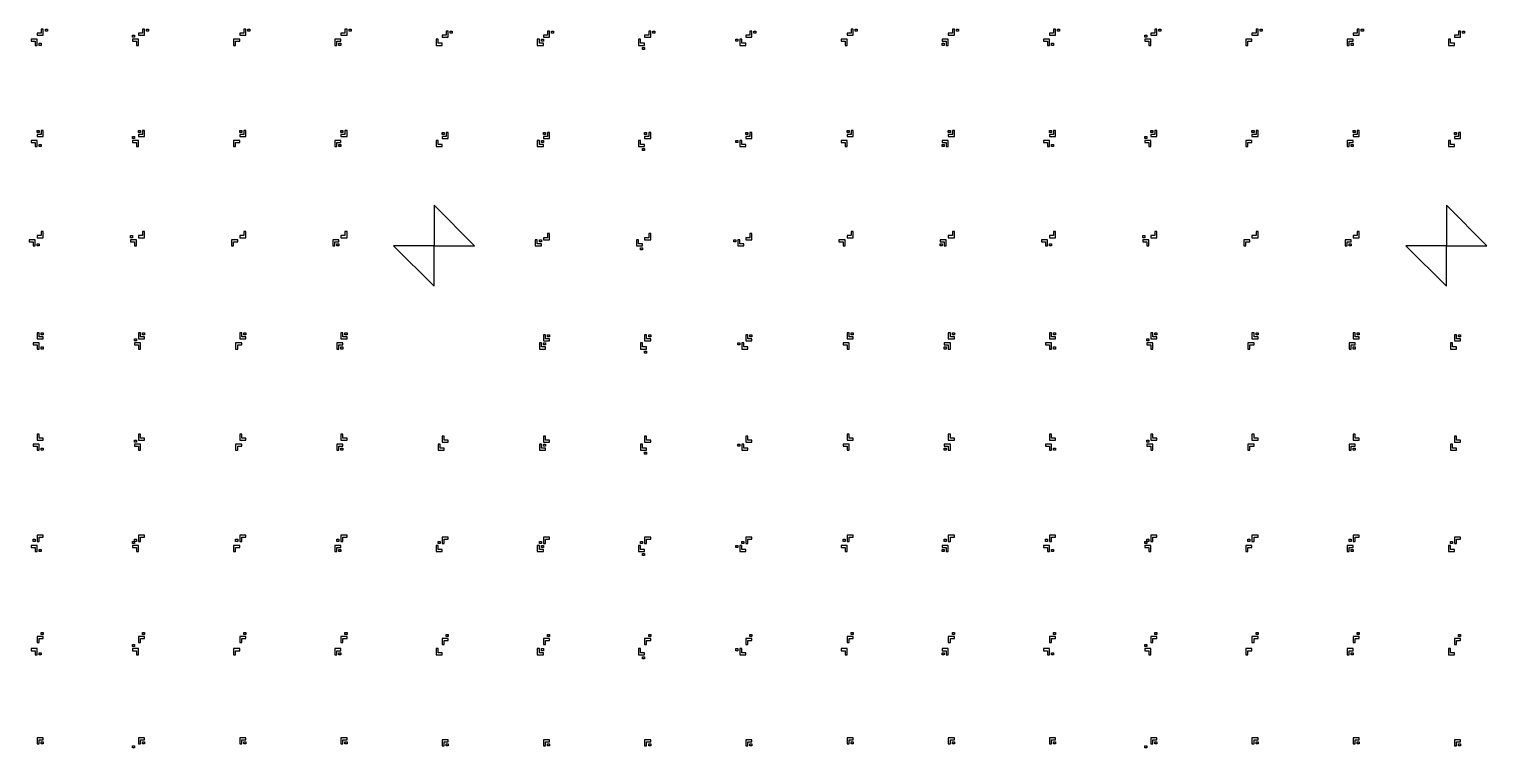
# Model space of a CAD drawing. Extents: x -1486 to 1662, y -1587 to 1493.
# Drawn here: x 154 to 1594, y -43 to 667 of the extents above; entities that cross this region are included whole.
import ezdxf

# ---------------------------------------------------------------- set-up
doc = ezdxf.new("R2010")
doc.units = 0
doc.header["$MEASUREMENT"] = 0
doc.layers.add('255', color=7, linetype='CONTINUOUS')

msp = doc.modelspace()

# ---------------------------------------------------------------- linework, layer by layer
at = {"layer": '255', "color": 7, "linetype": 'Continuous', "ltscale": 0.75, "flags": 128}
for points in [[(168.2798, 660.710775), (168.2798, 666.710775), (166.2798, 666.710775), (166.2798, 662.710775), (162.2798, 662.710775), (162.2798, 660.710775), (168.2798, 660.710775)], [(170.2798, 666.710775), (172.2798, 666.710775), (172.2798, 664.710775), (170.2798, 664.710775), (170.2798, 666.710775)], [(268.2798, 660.710775), (268.2798, 666.710775), (266.2798, 666.710775), (266.2798, 662.710775), (262.2798, 662.710775), (262.2798, 660.710775), (268.2798, 660.710775)], [(270.2798, 666.710775), (272.2798, 666.710775), (272.2798, 664.710775), (270.2798, 664.710775), (270.2798, 666.710775)], [(368.2798, 660.710775), (368.2798, 666.710775), (366.2798, 666.710775), (366.2798, 662.710775), (362.2798, 662.710775), (362.2798, 660.710775), (368.2798, 660.710775)], [(370.2798, 666.710775), (372.2798, 666.710775), (372.2798, 664.710775), (370.2798, 664.710775), (370.2798, 666.710775)], [(468.2798, 660.710775), (468.2798, 666.710775), (466.2798, 666.710775), (466.2798, 662.710775), (462.2798, 662.710775), (462.2798, 660.710775), (468.2798, 660.710775)], [(470.2798, 666.710775), (472.2798, 666.710775), (472.2798, 664.710775), (470.2798, 664.710775), (470.2798, 666.710775)], [(568.2798, 658.710775), (568.2798, 664.710775), (566.2798, 664.710775), (566.2798, 660.710775), (562.2798, 660.710775), (562.2798, 658.710775), (568.2798, 658.710775)], [(570.2798, 664.710775), (572.2798, 664.710775), (572.2798, 662.710775), (570.2798, 662.710775), (570.2798, 664.710775)], [(668.2798, 658.710775), (668.2798, 664.710775), (666.2798, 664.710775), (666.2798, 660.710775), (662.2798, 660.710775), (662.2798, 658.710775), (668.2798, 658.710775)], [(670.2798, 664.710775), (672.2798, 664.710775), (672.2798, 662.710775), (670.2798, 662.710775), (670.2798, 664.710775)], [(768.2798, 658.710775), (768.2798, 664.710775), (766.2798, 664.710775), (766.2798, 660.710775), (762.2798, 660.710775), (762.2798, 658.710775), (768.2798, 658.710775)], [(770.2798, 664.710775), (772.2798, 664.710775), (772.2798, 662.710775), (770.2798, 662.710775), (770.2798, 664.710775)], [(868.2798, 658.710775), (868.2798, 664.710775), (866.2798, 664.710775), (866.2798, 660.710775), (862.2798, 660.710775), (862.2798, 658.710775), (868.2798, 658.710775)], [(870.2798, 664.710775), (872.2798, 664.710775), (872.2798, 662.710775), (870.2798, 662.710775), (870.2798, 664.710775)], [(968.2798, 660.710775), (968.2798, 666.710775), (966.2798, 666.710775), (966.2798, 662.710775), (962.2798, 662.710775), (962.2798, 660.710775), (968.2798, 660.710775)], [(970.2798, 666.710775), (972.2798, 666.710775), (972.2798, 664.710775), (970.2798, 664.710775), (970.2798, 666.710775)], [(1068.2798, 660.710775), (1068.2798, 666.710775), (1066.2798, 666.710775), (1066.2798, 662.710775), (1062.2798, 662.710775), (1062.2798, 660.710775), (1068.2798, 660.710775)], [(1070.2798, 666.710775), (1072.2798, 666.710775), (1072.2798, 664.710775), (1070.2798, 664.710775), (1070.2798, 666.710775)], [(1168.2798, 660.710775), (1168.2798, 666.710775), (1166.2798, 666.710775), (1166.2798, 662.710775), (1162.2798, 662.710775), (1162.2798, 660.710775), (1168.2798, 660.710775)], [(1170.2798, 666.710775), (1172.2798, 666.710775), (1172.2798, 664.710775), (1170.2798, 664.710775), (1170.2798, 666.710775)], [(1268.2798, 660.710775), (1268.2798, 666.710775), (1266.2798, 666.710775), (1266.2798, 662.710775), (1262.2798, 662.710775), (1262.2798, 660.710775), (1268.2798, 660.710775)], [(1270.2798, 666.710775), (1272.2798, 666.710775), (1272.2798, 664.710775), (1270.2798, 664.710775), (1270.2798, 666.710775)], [(1368.2798, 660.710775), (1368.2798, 666.710775), (1366.2798, 666.710775), (1366.2798, 662.710775), (1362.2798, 662.710775), (1362.2798, 660.710775), (1368.2798, 660.710775)], [(1370.2798, 666.710775), (1372.2798, 666.710775), (1372.2798, 664.710775), (1370.2798, 664.710775), (1370.2798, 666.710775)], [(1468.2798, 660.710775), (1468.2798, 666.710775), (1466.2798, 666.710775), (1466.2798, 662.710775), (1462.2798, 662.710775), (1462.2798, 660.710775), (1468.2798, 660.710775)], [(1470.2798, 666.710775), (1472.2798, 666.710775), (1472.2798, 664.710775), (1470.2798, 664.710775), (1470.2798, 666.710775)], [(1568.2798, 658.710775), (1568.2798, 664.710775), (1566.2798, 664.710775), (1566.2798, 660.710775), (1562.2798, 660.710775), (1562.2798, 658.710775), (1568.2798, 658.710775)], [(1570.2798, 664.710775), (1572.2798, 664.710775), (1572.2798, 662.710775), (1570.2798, 662.710775), (1570.2798, 664.710775)], [(160.2798, 654.710775), (160.2798, 650.710775), (162.2798, 650.710775), (162.2798, 656.710775), (156.2798, 656.710775), (156.2798, 654.710775), (160.2798, 654.710775)], [(164.2798, 652.710775), (166.2798, 652.710775), (166.2798, 650.710775), (164.2798, 650.710775), (164.2798, 652.710775)], [(256.2798, 660.710775), (258.2798, 660.710775), (258.2798, 658.710775), (256.2798, 658.710775), (256.2798, 660.710775)], [(262.2798, 656.710775), (256.2798, 656.710775), (256.2798, 654.710775), (260.2798, 654.710775), (260.2798, 650.710775), (262.2798, 650.710775), (262.2798, 656.710775)], [(356.2798, 656.710775), (356.2798, 650.710775), (358.2798, 650.710775), (358.2798, 654.710775), (362.2798, 654.710775), (362.2798, 656.710775), (356.2798, 656.710775)], [(458.2798, 654.710775), (462.2798, 654.710775), (462.2798, 656.710775), (456.2798, 656.710775), (456.2798, 650.710775), (458.2798, 650.710775), (458.2798, 654.710775)], [(460.2798, 652.710775), (462.2798, 652.710775), (462.2798, 650.710775), (460.2798, 650.710775), (460.2798, 652.710775)], [(556.2798, 650.710775), (562.2798, 650.710775), (562.2798, 652.710775), (558.2798, 652.710775), (558.2798, 656.710775), (556.2798, 656.710775), (556.2798, 650.710775)], [(658.2798, 652.710775), (658.2798, 656.710775), (656.2798, 656.710775), (656.2798, 650.710775), (662.2798, 650.710775), (662.2798, 652.710775), (658.2798, 652.710775)], [(660.2798, 656.710775), (662.2798, 656.710775), (662.2798, 654.710775), (660.2798, 654.710775), (660.2798, 656.710775)], [(758.2798, 652.710775), (758.2798, 656.710775), (756.2798, 656.710775), (756.2798, 650.710775), (762.2798, 650.710775), (762.2798, 652.710775), (758.2798, 652.710775)], [(760.2798, 648.710775), (762.2798, 648.710775), (762.2798, 646.710775), (760.2798, 646.710775), (760.2798, 648.710775)], [(852.2798, 656.710775), (854.2798, 656.710775), (854.2798, 654.710775), (852.2798, 654.710775), (852.2798, 656.710775)], [(858.2798, 652.710775), (858.2798, 656.710775), (856.2798, 656.710775), (856.2798, 650.710775), (862.2798, 650.710775), (862.2798, 652.710775), (858.2798, 652.710775)], [(960.2798, 654.710775), (960.2798, 650.710775), (962.2798, 650.710775), (962.2798, 656.710775), (956.2798, 656.710775), (956.2798, 654.710775), (960.2798, 654.710775)], [(1062.2798, 656.710775), (1056.2798, 656.710775), (1056.2798, 654.710775), (1060.2798, 654.710775), (1060.2798, 650.710775), (1062.2798, 650.710775), (1062.2798, 656.710775)], [(1056.2798, 652.710775), (1058.2798, 652.710775), (1058.2798, 650.710775), (1056.2798, 650.710775), (1056.2798, 652.710775)], [(1160.2798, 654.710775), (1160.2798, 650.710775), (1162.2798, 650.710775), (1162.2798, 656.710775), (1156.2798, 656.710775), (1156.2798, 654.710775), (1160.2798, 654.710775)], [(1164.2798, 652.710775), (1166.2798, 652.710775), (1166.2798, 650.710775), (1164.2798, 650.710775), (1164.2798, 652.710775)], [(1256.2798, 660.710775), (1258.2798, 660.710775), (1258.2798, 658.710775), (1256.2798, 658.710775), (1256.2798, 660.710775)], [(1262.2798, 656.710775), (1256.2798, 656.710775), (1256.2798, 654.710775), (1260.2798, 654.710775), (1260.2798, 650.710775), (1262.2798, 650.710775), (1262.2798, 656.710775)], [(1356.2798, 656.710775), (1356.2798, 650.710775), (1358.2798, 650.710775), (1358.2798, 654.710775), (1362.2798, 654.710775), (1362.2798, 656.710775), (1356.2798, 656.710775)], [(1458.2798, 654.710775), (1462.2798, 654.710775), (1462.2798, 656.710775), (1456.2798, 656.710775), (1456.2798, 650.710775), (1458.2798, 650.710775), (1458.2798, 654.710775)], [(1460.2798, 652.710775), (1462.2798, 652.710775), (1462.2798, 650.710775), (1460.2798, 650.710775), (1460.2798, 652.710775)], [(1556.2798, 650.710775), (1562.2798, 650.710775), (1562.2798, 652.710775), (1558.2798, 652.710775), (1558.2798, 656.710775), (1556.2798, 656.710775), (1556.2798, 650.710775)], [(168.2798, 560.710775), (168.2798, 566.710775), (166.2798, 566.710775), (166.2798, 562.710775), (162.2798, 562.710775), (162.2798, 560.710775), (168.2798, 560.710775)], [(162.2798, 566.710775), (164.2798, 566.710775), (164.2798, 564.710775), (162.2798, 564.710775), (162.2798, 566.710775)], [(268.2798, 560.710775), (268.2798, 566.710775), (266.2798, 566.710775), (266.2798, 562.710775), (262.2798, 562.710775), (262.2798, 560.710775), (268.2798, 560.710775)], [(262.2798, 566.710775), (264.2798, 566.710775), (264.2798, 564.710775), (262.2798, 564.710775), (262.2798, 566.710775)], [(368.2798, 560.710775), (368.2798, 566.710775), (366.2798, 566.710775), (366.2798, 562.710775), (362.2798, 562.710775), (362.2798, 560.710775), (368.2798, 560.710775)], [(362.2798, 566.710775), (364.2798, 566.710775), (364.2798, 564.710775), (362.2798, 564.710775), (362.2798, 566.710775)], [(468.2798, 560.710775), (468.2798, 566.710775), (466.2798, 566.710775), (466.2798, 562.710775), (462.2798, 562.710775), (462.2798, 560.710775), (468.2798, 560.710775)], [(462.2798, 566.710775), (464.2798, 566.710775), (464.2798, 564.710775), (462.2798, 564.710775), (462.2798, 566.710775)], [(568.2798, 558.710775), (568.2798, 564.710775), (566.2798, 564.710775), (566.2798, 560.710775), (562.2798, 560.710775), (562.2798, 558.710775), (568.2798, 558.710775)], [(562.2798, 564.710775), (564.2798, 564.710775), (564.2798, 562.710775), (562.2798, 562.710775), (562.2798, 564.710775)], [(668.2798, 558.710775), (668.2798, 564.710775), (666.2798, 564.710775), (666.2798, 560.710775), (662.2798, 560.710775), (662.2798, 558.710775), (668.2798, 558.710775)], [(662.2798, 564.710775), (664.2798, 564.710775), (664.2798, 562.710775), (662.2798, 562.710775), (662.2798, 564.710775)], [(768.2798, 558.710775), (768.2798, 564.710775), (766.2798, 564.710775), (766.2798, 560.710775), (762.2798, 560.710775), (762.2798, 558.710775), (768.2798, 558.710775)], [(762.2798, 564.710775), (764.2798, 564.710775), (764.2798, 562.710775), (762.2798, 562.710775), (762.2798, 564.710775)], [(868.2798, 558.710775), (868.2798, 564.710775), (866.2798, 564.710775), (866.2798, 560.710775), (862.2798, 560.710775), (862.2798, 558.710775), (868.2798, 558.710775)], [(862.2798, 564.710775), (864.2798, 564.710775), (864.2798, 562.710775), (862.2798, 562.710775), (862.2798, 564.710775)], [(968.2798, 560.710775), (968.2798, 566.710775), (966.2798, 566.710775), (966.2798, 562.710775), (962.2798, 562.710775), (962.2798, 560.710775), (968.2798, 560.710775)], [(962.2798, 566.710775), (964.2798, 566.710775), (964.2798, 564.710775), (962.2798, 564.710775), (962.2798, 566.710775)], [(1068.2798, 560.710775), (1068.2798, 566.710775), (1066.2798, 566.710775), (1066.2798, 562.710775), (1062.2798, 562.710775), (1062.2798, 560.710775), (1068.2798, 560.710775)], [(1062.2798, 566.710775), (1064.2798, 566.710775), (1064.2798, 564.710775), (1062.2798, 564.710775), (1062.2798, 566.710775)], [(1168.2798, 560.710775), (1168.2798, 566.710775), (1166.2798, 566.710775), (1166.2798, 562.710775), (1162.2798, 562.710775), (1162.2798, 560.710775), (1168.2798, 560.710775)], [(1162.2798, 566.710775), (1164.2798, 566.710775), (1164.2798, 564.710775), (1162.2798, 564.710775), (1162.2798, 566.710775)], [(1268.2798, 560.710775), (1268.2798, 566.710775), (1266.2798, 566.710775), (1266.2798, 562.710775), (1262.2798, 562.710775), (1262.2798, 560.710775), (1268.2798, 560.710775)], [(1262.2798, 566.710775), (1264.2798, 566.710775), (1264.2798, 564.710775), (1262.2798, 564.710775), (1262.2798, 566.710775)], [(1368.2798, 560.710775), (1368.2798, 566.710775), (1366.2798, 566.710775), (1366.2798, 562.710775), (1362.2798, 562.710775), (1362.2798, 560.710775), (1368.2798, 560.710775)], [(1362.2798, 566.710775), (1364.2798, 566.710775), (1364.2798, 564.710775), (1362.2798, 564.710775), (1362.2798, 566.710775)], [(1468.2798, 560.710775), (1468.2798, 566.710775), (1466.2798, 566.710775), (1466.2798, 562.710775), (1462.2798, 562.710775), (1462.2798, 560.710775), (1468.2798, 560.710775)], [(1462.2798, 566.710775), (1464.2798, 566.710775), (1464.2798, 564.710775), (1462.2798, 564.710775), (1462.2798, 566.710775)], [(1568.2798, 558.710775), (1568.2798, 564.710775), (1566.2798, 564.710775), (1566.2798, 560.710775), (1562.2798, 560.710775), (1562.2798, 558.710775), (1568.2798, 558.710775)], [(1562.2798, 564.710775), (1564.2798, 564.710775), (1564.2798, 562.710775), (1562.2798, 562.710775), (1562.2798, 564.710775)], [(160.2798, 554.710775), (160.2798, 550.710775), (162.2798, 550.710775), (162.2798, 556.710775), (156.2798, 556.710775), (156.2798, 554.710775), (160.2798, 554.710775)], [(164.2798, 552.710775), (166.2798, 552.710775), (166.2798, 550.710775), (164.2798, 550.710775), (164.2798, 552.710775)], [(256.2798, 560.710775), (258.2798, 560.710775), (258.2798, 558.710775), (256.2798, 558.710775), (256.2798, 560.710775)], [(262.2798, 556.710775), (256.2798, 556.710775), (256.2798, 554.710775), (260.2798, 554.710775), (260.2798, 550.710775), (262.2798, 550.710775), (262.2798, 556.710775)], [(356.2798, 556.710775), (356.2798, 550.710775), (358.2798, 550.710775), (358.2798, 554.710775), (362.2798, 554.710775), (362.2798, 556.710775), (356.2798, 556.710775)], [(458.2798, 554.710775), (462.2798, 554.710775), (462.2798, 556.710775), (456.2798, 556.710775), (456.2798, 550.710775), (458.2798, 550.710775), (458.2798, 554.710775)], [(460.2798, 552.710775), (462.2798, 552.710775), (462.2798, 550.710775), (460.2798, 550.710775), (460.2798, 552.710775)], [(556.2798, 550.710775), (562.2798, 550.710775), (562.2798, 552.710775), (558.2798, 552.710775), (558.2798, 556.710775), (556.2798, 556.710775), (556.2798, 550.710775)], [(658.2798, 552.710775), (658.2798, 556.710775), (656.2798, 556.710775), (656.2798, 550.710775), (662.2798, 550.710775), (662.2798, 552.710775), (658.2798, 552.710775)], [(660.2798, 556.710775), (662.2798, 556.710775), (662.2798, 554.710775), (660.2798, 554.710775), (660.2798, 556.710775)], [(758.2798, 552.710775), (758.2798, 556.710775), (756.2798, 556.710775), (756.2798, 550.710775), (762.2798, 550.710775), (762.2798, 552.710775), (758.2798, 552.710775)], [(760.2798, 548.710775), (762.2798, 548.710775), (762.2798, 546.710775), (760.2798, 546.710775), (760.2798, 548.710775)], [(852.2798, 556.710775), (854.2798, 556.710775), (854.2798, 554.710775), (852.2798, 554.710775), (852.2798, 556.710775)], [(858.2798, 552.710775), (858.2798, 556.710775), (856.2798, 556.710775), (856.2798, 550.710775), (862.2798, 550.710775), (862.2798, 552.710775), (858.2798, 552.710775)], [(960.2798, 554.710775), (960.2798, 550.710775), (962.2798, 550.710775), (962.2798, 556.710775), (956.2798, 556.710775), (956.2798, 554.710775), (960.2798, 554.710775)], [(1062.2798, 556.710775), (1056.2798, 556.710775), (1056.2798, 554.710775), (1060.2798, 554.710775), (1060.2798, 550.710775), (1062.2798, 550.710775), (1062.2798, 556.710775)], [(1056.2798, 552.710775), (1058.2798, 552.710775), (1058.2798, 550.710775), (1056.2798, 550.710775), (1056.2798, 552.710775)], [(1160.2798, 554.710775), (1160.2798, 550.710775), (1162.2798, 550.710775), (1162.2798, 556.710775), (1156.2798, 556.710775), (1156.2798, 554.710775), (1160.2798, 554.710775)], [(1164.2798, 552.710775), (1166.2798, 552.710775), (1166.2798, 550.710775), (1164.2798, 550.710775), (1164.2798, 552.710775)], [(1256.2798, 560.710775), (1258.2798, 560.710775), (1258.2798, 558.710775), (1256.2798, 558.710775), (1256.2798, 560.710775)], [(1262.2798, 556.710775), (1256.2798, 556.710775), (1256.2798, 554.710775), (1260.2798, 554.710775), (1260.2798, 550.710775), (1262.2798, 550.710775), (1262.2798, 556.710775)], [(1356.2798, 556.710775), (1356.2798, 550.710775), (1358.2798, 550.710775), (1358.2798, 554.710775), (1362.2798, 554.710775), (1362.2798, 556.710775), (1356.2798, 556.710775)], [(1458.2798, 554.710775), (1462.2798, 554.710775), (1462.2798, 556.710775), (1456.2798, 556.710775), (1456.2798, 550.710775), (1458.2798, 550.710775), (1458.2798, 554.710775)], [(1460.2798, 552.710775), (1462.2798, 552.710775), (1462.2798, 550.710775), (1460.2798, 550.710775), (1460.2798, 552.710775)], [(1556.2798, 550.710775), (1562.2798, 550.710775), (1562.2798, 552.710775), (1558.2798, 552.710775), (1558.2798, 556.710775), (1556.2798, 556.710775), (1556.2798, 550.710775)], [(554.2798, 452.710775), (554.2798, 452.710775), (594.2798, 452.710775), (594.2798, 452.710775), (594.2798, 452.710775), (554.2798, 492.710775), (554.2798, 492.710775), (554.2798, 452.710775)], [(1554.2798, 452.710775), (1554.2798, 452.710775), (1594.2798, 452.710775), (1594.2798, 452.710775), (1594.2798, 452.710775), (1554.2798, 492.710775), (1554.2798, 492.710775), (1554.2798, 452.710775)], [(166.2798, 462.710775), (162.2798, 462.710775), (162.2798, 460.710775), (168.2798, 460.710775), (168.2798, 466.710775), (166.2798, 466.710775), (166.2798, 462.710775)], [(254.2798, 462.710775), (256.2798, 462.710775), (256.2798, 460.710775), (254.2798, 460.710775), (254.2798, 462.710775)], [(266.2798, 462.710775), (262.2798, 462.710775), (262.2798, 460.710775), (268.2798, 460.710775), (268.2798, 466.710775), (266.2798, 466.710775), (266.2798, 462.710775)], [(366.2798, 462.710775), (362.2798, 462.710775), (362.2798, 460.710775), (368.2798, 460.710775), (368.2798, 466.710775), (366.2798, 466.710775), (366.2798, 462.710775)], [(466.2798, 462.710775), (462.2798, 462.710775), (462.2798, 460.710775), (468.2798, 460.710775), (468.2798, 466.710775), (466.2798, 466.710775), (466.2798, 462.710775)], [(666.2798, 460.710775), (662.2798, 460.710775), (662.2798, 458.710775), (668.2798, 458.710775), (668.2798, 464.710775), (666.2798, 464.710775), (666.2798, 460.710775)], [(766.2798, 460.710775), (762.2798, 460.710775), (762.2798, 458.710775), (768.2798, 458.710775), (768.2798, 464.710775), (766.2798, 464.710775), (766.2798, 460.710775)], [(866.2798, 460.710775), (862.2798, 460.710775), (862.2798, 458.710775), (868.2798, 458.710775), (868.2798, 464.710775), (866.2798, 464.710775), (866.2798, 460.710775)], [(966.2798, 462.710775), (962.2798, 462.710775), (962.2798, 460.710775), (968.2798, 460.710775), (968.2798, 466.710775), (966.2798, 466.710775), (966.2798, 462.710775)], [(1066.2798, 462.710775), (1062.2798, 462.710775), (1062.2798, 460.710775), (1068.2798, 460.710775), (1068.2798, 466.710775), (1066.2798, 466.710775), (1066.2798, 462.710775)], [(1166.2798, 462.710775), (1162.2798, 462.710775), (1162.2798, 460.710775), (1168.2798, 460.710775), (1168.2798, 466.710775), (1166.2798, 466.710775), (1166.2798, 462.710775)], [(1254.2798, 462.710775), (1256.2798, 462.710775), (1256.2798, 460.710775), (1254.2798, 460.710775), (1254.2798, 462.710775)], [(1266.2798, 462.710775), (1262.2798, 462.710775), (1262.2798, 460.710775), (1268.2798, 460.710775), (1268.2798, 466.710775), (1266.2798, 466.710775), (1266.2798, 462.710775)], [(1366.2798, 462.710775), (1362.2798, 462.710775), (1362.2798, 460.710775), (1368.2798, 460.710775), (1368.2798, 466.710775), (1366.2798, 466.710775), (1366.2798, 462.710775)], [(1466.2798, 462.710775), (1462.2798, 462.710775), (1462.2798, 460.710775), (1468.2798, 460.710775), (1468.2798, 466.710775), (1466.2798, 466.710775), (1466.2798, 462.710775)], [(158.2798, 456.710775), (158.2798, 452.710775), (160.2798, 452.710775), (160.2798, 458.710775), (154.2798, 458.710775), (154.2798, 456.710775), (158.2798, 456.710775)], [(162.2798, 454.710775), (164.2798, 454.710775), (164.2798, 452.710775), (162.2798, 452.710775), (162.2798, 454.710775)], [(260.2798, 458.710775), (254.2798, 458.710775), (254.2798, 456.710775), (258.2798, 456.710775), (258.2798, 452.710775), (260.2798, 452.710775), (260.2798, 458.710775)], [(354.2798, 458.710775), (354.2798, 452.710775), (356.2798, 452.710775), (356.2798, 456.710775), (360.2798, 456.710775), (360.2798, 458.710775), (354.2798, 458.710775)], [(456.2798, 456.710775), (460.2798, 456.710775), (460.2798, 458.710775), (454.2798, 458.710775), (454.2798, 452.710775), (456.2798, 452.710775), (456.2798, 456.710775)], [(458.2798, 454.710775), (460.2798, 454.710775), (460.2798, 452.710775), (458.2798, 452.710775), (458.2798, 454.710775)], [(656.2798, 454.710775), (656.2798, 458.710775), (654.2798, 458.710775), (654.2798, 452.710775), (660.2798, 452.710775), (660.2798, 454.710775), (656.2798, 454.710775)], [(658.2798, 458.710775), (660.2798, 458.710775), (660.2798, 456.710775), (658.2798, 456.710775), (658.2798, 458.710775)], [(756.2798, 454.710775), (756.2798, 458.710775), (754.2798, 458.710775), (754.2798, 452.710775), (760.2798, 452.710775), (760.2798, 454.710775), (756.2798, 454.710775)], [(758.2798, 450.710775), (760.2798, 450.710775), (760.2798, 448.710775), (758.2798, 448.710775), (758.2798, 450.710775)], [(850.2798, 458.710775), (852.2798, 458.710775), (852.2798, 456.710775), (850.2798, 456.710775), (850.2798, 458.710775)], [(856.2798, 454.710775), (856.2798, 458.710775), (854.2798, 458.710775), (854.2798, 452.710775), (860.2798, 452.710775), (860.2798, 454.710775), (856.2798, 454.710775)], [(958.2798, 456.710775), (958.2798, 452.710775), (960.2798, 452.710775), (960.2798, 458.710775), (954.2798, 458.710775), (954.2798, 456.710775), (958.2798, 456.710775)], [(1060.2798, 458.710775), (1054.2798, 458.710775), (1054.2798, 456.710775), (1058.2798, 456.710775), (1058.2798, 452.710775), (1060.2798, 452.710775), (1060.2798, 458.710775)], [(1054.2798, 454.710775), (1056.2798, 454.710775), (1056.2798, 452.710775), (1054.2798, 452.710775), (1054.2798, 454.710775)], [(1158.2798, 456.710775), (1158.2798, 452.710775), (1160.2798, 452.710775), (1160.2798, 458.710775), (1154.2798, 458.710775), (1154.2798, 456.710775), (1158.2798, 456.710775)], [(1162.2798, 454.710775), (1164.2798, 454.710775), (1164.2798, 452.710775), (1162.2798, 452.710775), (1162.2798, 454.710775)], [(1260.2798, 458.710775), (1254.2798, 458.710775), (1254.2798, 456.710775), (1258.2798, 456.710775), (1258.2798, 452.710775), (1260.2798, 452.710775), (1260.2798, 458.710775)], [(1354.2798, 458.710775), (1354.2798, 452.710775), (1356.2798, 452.710775), (1356.2798, 456.710775), (1360.2798, 456.710775), (1360.2798, 458.710775), (1354.2798, 458.710775)], [(1456.2798, 456.710775), (1460.2798, 456.710775), (1460.2798, 458.710775), (1454.2798, 458.710775), (1454.2798, 452.710775), (1456.2798, 452.710775), (1456.2798, 456.710775)], [(1458.2798, 454.710775), (1460.2798, 454.710775), (1460.2798, 452.710775), (1458.2798, 452.710775), (1458.2798, 454.710775)], [(162.2798, 360.710775), (168.2798, 360.710775), (168.2798, 362.710775), (164.2798, 362.710775), (164.2798, 366.710775), (162.2798, 366.710775), (162.2798, 360.710775)], [(166.2798, 366.710775), (168.2798, 366.710775), (168.2798, 364.710775), (166.2798, 364.710775), (166.2798, 366.710775)], [(258.2798, 360.710775), (260.2798, 360.710775), (260.2798, 358.710775), (258.2798, 358.710775), (258.2798, 360.710775)], [(262.2798, 360.710775), (268.2798, 360.710775), (268.2798, 362.710775), (264.2798, 362.710775), (264.2798, 366.710775), (262.2798, 366.710775), (262.2798, 360.710775)], [(266.2798, 366.710775), (268.2798, 366.710775), (268.2798, 364.710775), (266.2798, 364.710775), (266.2798, 366.710775)], [(362.2798, 360.710775), (368.2798, 360.710775), (368.2798, 362.710775), (364.2798, 362.710775), (364.2798, 366.710775), (362.2798, 366.710775), (362.2798, 360.710775)], [(366.2798, 366.710775), (368.2798, 366.710775), (368.2798, 364.710775), (366.2798, 364.710775), (366.2798, 366.710775)], [(462.2798, 360.710775), (468.2798, 360.710775), (468.2798, 362.710775), (464.2798, 362.710775), (464.2798, 366.710775), (462.2798, 366.710775), (462.2798, 360.710775)], [(466.2798, 366.710775), (468.2798, 366.710775), (468.2798, 364.710775), (466.2798, 364.710775), (466.2798, 366.710775)], [(662.2798, 358.710775), (668.2798, 358.710775), (668.2798, 360.710775), (664.2798, 360.710775), (664.2798, 364.710775), (662.2798, 364.710775), (662.2798, 358.710775)], [(666.2798, 364.710775), (668.2798, 364.710775), (668.2798, 362.710775), (666.2798, 362.710775), (666.2798, 364.710775)], [(762.2798, 358.710775), (768.2798, 358.710775), (768.2798, 360.710775), (764.2798, 360.710775), (764.2798, 364.710775), (762.2798, 364.710775), (762.2798, 358.710775)], [(766.2798, 364.710775), (768.2798, 364.710775), (768.2798, 362.710775), (766.2798, 362.710775), (766.2798, 364.710775)], [(862.2798, 358.710775), (868.2798, 358.710775), (868.2798, 360.710775), (864.2798, 360.710775), (864.2798, 364.710775), (862.2798, 364.710775), (862.2798, 358.710775)], [(866.2798, 364.710775), (868.2798, 364.710775), (868.2798, 362.710775), (866.2798, 362.710775), (866.2798, 364.710775)], [(962.2798, 360.710775), (968.2798, 360.710775), (968.2798, 362.710775), (964.2798, 362.710775), (964.2798, 366.710775), (962.2798, 366.710775), (962.2798, 360.710775)], [(966.2798, 366.710775), (968.2798, 366.710775), (968.2798, 364.710775), (966.2798, 364.710775), (966.2798, 366.710775)], [(1062.2798, 360.710775), (1068.2798, 360.710775), (1068.2798, 362.710775), (1064.2798, 362.710775), (1064.2798, 366.710775), (1062.2798, 366.710775), (1062.2798, 360.710775)], [(1066.2798, 366.710775), (1068.2798, 366.710775), (1068.2798, 364.710775), (1066.2798, 364.710775), (1066.2798, 366.710775)], [(1162.2798, 360.710775), (1168.2798, 360.710775), (1168.2798, 362.710775), (1164.2798, 362.710775), (1164.2798, 366.710775), (1162.2798, 366.710775), (1162.2798, 360.710775)], [(1166.2798, 366.710775), (1168.2798, 366.710775), (1168.2798, 364.710775), (1166.2798, 364.710775), (1166.2798, 366.710775)], [(1258.2798, 360.710775), (1260.2798, 360.710775), (1260.2798, 358.710775), (1258.2798, 358.710775), (1258.2798, 360.710775)], [(1262.2798, 360.710775), (1268.2798, 360.710775), (1268.2798, 362.710775), (1264.2798, 362.710775), (1264.2798, 366.710775), (1262.2798, 366.710775), (1262.2798, 360.710775)], [(1266.2798, 366.710775), (1268.2798, 366.710775), (1268.2798, 364.710775), (1266.2798, 364.710775), (1266.2798, 366.710775)], [(1362.2798, 360.710775), (1368.2798, 360.710775), (1368.2798, 362.710775), (1364.2798, 362.710775), (1364.2798, 366.710775), (1362.2798, 366.710775), (1362.2798, 360.710775)], [(1366.2798, 366.710775), (1368.2798, 366.710775), (1368.2798, 364.710775), (1366.2798, 364.710775), (1366.2798, 366.710775)], [(1462.2798, 360.710775), (1468.2798, 360.710775), (1468.2798, 362.710775), (1464.2798, 362.710775), (1464.2798, 366.710775), (1462.2798, 366.710775), (1462.2798, 360.710775)], [(1466.2798, 366.710775), (1468.2798, 366.710775), (1468.2798, 364.710775), (1466.2798, 364.710775), (1466.2798, 366.710775)], [(1562.2798, 358.710775), (1568.2798, 358.710775), (1568.2798, 360.710775), (1564.2798, 360.710775), (1564.2798, 364.710775), (1562.2798, 364.710775), (1562.2798, 358.710775)], [(1566.2798, 364.710775), (1568.2798, 364.710775), (1568.2798, 362.710775), (1566.2798, 362.710775), (1566.2798, 364.710775)], [(162.2798, 354.710775), (162.2798, 350.710775), (164.2798, 350.710775), (164.2798, 356.710775), (158.2798, 356.710775), (158.2798, 354.710775), (162.2798, 354.710775)], [(166.2798, 352.710775), (168.2798, 352.710775), (168.2798, 350.710775), (166.2798, 350.710775), (166.2798, 352.710775)], [(264.2798, 356.710775), (258.2798, 356.710775), (258.2798, 354.710775), (262.2798, 354.710775), (262.2798, 350.710775), (264.2798, 350.710775), (264.2798, 356.710775)], [(358.2798, 356.710775), (358.2798, 350.710775), (360.2798, 350.710775), (360.2798, 354.710775), (364.2798, 354.710775), (364.2798, 356.710775), (358.2798, 356.710775)], [(460.2798, 354.710775), (464.2798, 354.710775), (464.2798, 356.710775), (458.2798, 356.710775), (458.2798, 350.710775), (460.2798, 350.710775), (460.2798, 354.710775)], [(462.2798, 352.710775), (464.2798, 352.710775), (464.2798, 350.710775), (462.2798, 350.710775), (462.2798, 352.710775)], [(660.2798, 352.710775), (660.2798, 356.710775), (658.2798, 356.710775), (658.2798, 350.710775), (664.2798, 350.710775), (664.2798, 352.710775), (660.2798, 352.710775)], [(662.2798, 356.710775), (664.2798, 356.710775), (664.2798, 354.710775), (662.2798, 354.710775), (662.2798, 356.710775)], [(760.2798, 352.710775), (760.2798, 356.710775), (758.2798, 356.710775), (758.2798, 350.710775), (764.2798, 350.710775), (764.2798, 352.710775), (760.2798, 352.710775)], [(762.2798, 348.710775), (764.2798, 348.710775), (764.2798, 346.710775), (762.2798, 346.710775), (762.2798, 348.710775)], [(854.2798, 356.710775), (856.2798, 356.710775), (856.2798, 354.710775), (854.2798, 354.710775), (854.2798, 356.710775)], [(860.2798, 352.710775), (860.2798, 356.710775), (858.2798, 356.710775), (858.2798, 350.710775), (864.2798, 350.710775), (864.2798, 352.710775), (860.2798, 352.710775)], [(962.2798, 354.710775), (962.2798, 350.710775), (964.2798, 350.710775), (964.2798, 356.710775), (958.2798, 356.710775), (958.2798, 354.710775), (962.2798, 354.710775)], [(1064.2798, 356.710775), (1058.2798, 356.710775), (1058.2798, 354.710775), (1062.2798, 354.710775), (1062.2798, 350.710775), (1064.2798, 350.710775), (1064.2798, 356.710775)], [(1058.2798, 352.710775), (1060.2798, 352.710775), (1060.2798, 350.710775), (1058.2798, 350.710775), (1058.2798, 352.710775)], [(1162.2798, 354.710775), (1162.2798, 350.710775), (1164.2798, 350.710775), (1164.2798, 356.710775), (1158.2798, 356.710775), (1158.2798, 354.710775), (1162.2798, 354.710775)], [(1166.2798, 352.710775), (1168.2798, 352.710775), (1168.2798, 350.710775), (1166.2798, 350.710775), (1166.2798, 352.710775)], [(1264.2798, 356.710775), (1258.2798, 356.710775), (1258.2798, 354.710775), (1262.2798, 354.710775), (1262.2798, 350.710775), (1264.2798, 350.710775), (1264.2798, 356.710775)], [(1358.2798, 356.710775), (1358.2798, 350.710775), (1360.2798, 350.710775), (1360.2798, 354.710775), (1364.2798, 354.710775), (1364.2798, 356.710775), (1358.2798, 356.710775)], [(1460.2798, 354.710775), (1464.2798, 354.710775), (1464.2798, 356.710775), (1458.2798, 356.710775), (1458.2798, 350.710775), (1460.2798, 350.710775), (1460.2798, 354.710775)], [(1462.2798, 352.710775), (1464.2798, 352.710775), (1464.2798, 350.710775), (1462.2798, 350.710775), (1462.2798, 352.710775)], [(1558.2798, 350.710775), (1564.2798, 350.710775), (1564.2798, 352.710775), (1560.2798, 352.710775), (1560.2798, 356.710775), (1558.2798, 356.710775), (1558.2798, 350.710775)], [(164.2798, 262.710775), (164.2798, 266.710775), (162.2798, 266.710775), (162.2798, 260.710775), (168.2798, 260.710775), (168.2798, 262.710775), (164.2798, 262.710775)], [(258.2798, 260.710775), (260.2798, 260.710775), (260.2798, 258.710775), (258.2798, 258.710775), (258.2798, 260.710775)], [(264.2798, 262.710775), (264.2798, 266.710775), (262.2798, 266.710775), (262.2798, 260.710775), (268.2798, 260.710775), (268.2798, 262.710775), (264.2798, 262.710775)], [(364.2798, 262.710775), (364.2798, 266.710775), (362.2798, 266.710775), (362.2798, 260.710775), (368.2798, 260.710775), (368.2798, 262.710775), (364.2798, 262.710775)], [(464.2798, 262.710775), (464.2798, 266.710775), (462.2798, 266.710775), (462.2798, 260.710775), (468.2798, 260.710775), (468.2798, 262.710775), (464.2798, 262.710775)], [(564.2798, 260.710775), (564.2798, 264.710775), (562.2798, 264.710775), (562.2798, 258.710775), (568.2798, 258.710775), (568.2798, 260.710775), (564.2798, 260.710775)], [(664.2798, 260.710775), (664.2798, 264.710775), (662.2798, 264.710775), (662.2798, 258.710775), (668.2798, 258.710775), (668.2798, 260.710775), (664.2798, 260.710775)], [(764.2798, 260.710775), (764.2798, 264.710775), (762.2798, 264.710775), (762.2798, 258.710775), (768.2798, 258.710775), (768.2798, 260.710775), (764.2798, 260.710775)], [(864.2798, 260.710775), (864.2798, 264.710775), (862.2798, 264.710775), (862.2798, 258.710775), (868.2798, 258.710775), (868.2798, 260.710775), (864.2798, 260.710775)], [(964.2798, 262.710775), (964.2798, 266.710775), (962.2798, 266.710775), (962.2798, 260.710775), (968.2798, 260.710775), (968.2798, 262.710775), (964.2798, 262.710775)], [(1064.2798, 262.710775), (1064.2798, 266.710775), (1062.2798, 266.710775), (1062.2798, 260.710775), (1068.2798, 260.710775), (1068.2798, 262.710775), (1064.2798, 262.710775)], [(1164.2798, 262.710775), (1164.2798, 266.710775), (1162.2798, 266.710775), (1162.2798, 260.710775), (1168.2798, 260.710775), (1168.2798, 262.710775), (1164.2798, 262.710775)], [(1258.2798, 260.710775), (1260.2798, 260.710775), (1260.2798, 258.710775), (1258.2798, 258.710775), (1258.2798, 260.710775)], [(1264.2798, 262.710775), (1264.2798, 266.710775), (1262.2798, 266.710775), (1262.2798, 260.710775), (1268.2798, 260.710775), (1268.2798, 262.710775), (1264.2798, 262.710775)], [(1364.2798, 262.710775), (1364.2798, 266.710775), (1362.2798, 266.710775), (1362.2798, 260.710775), (1368.2798, 260.710775), (1368.2798, 262.710775), (1364.2798, 262.710775)], [(1464.2798, 262.710775), (1464.2798, 266.710775), (1462.2798, 266.710775), (1462.2798, 260.710775), (1468.2798, 260.710775), (1468.2798, 262.710775), (1464.2798, 262.710775)], [(1564.2798, 260.710775), (1564.2798, 264.710775), (1562.2798, 264.710775), (1562.2798, 258.710775), (1568.2798, 258.710775), (1568.2798, 260.710775), (1564.2798, 260.710775)], [(162.2798, 254.710775), (162.2798, 250.710775), (164.2798, 250.710775), (164.2798, 256.710775), (158.2798, 256.710775), (158.2798, 254.710775), (162.2798, 254.710775)], [(166.2798, 252.710775), (168.2798, 252.710775), (168.2798, 250.710775), (166.2798, 250.710775), (166.2798, 252.710775)], [(264.2798, 256.710775), (258.2798, 256.710775), (258.2798, 254.710775), (262.2798, 254.710775), (262.2798, 250.710775), (264.2798, 250.710775), (264.2798, 256.710775)], [(358.2798, 256.710775), (358.2798, 250.710775), (360.2798, 250.710775), (360.2798, 254.710775), (364.2798, 254.710775), (364.2798, 256.710775), (358.2798, 256.710775)], [(460.2798, 254.710775), (464.2798, 254.710775), (464.2798, 256.710775), (458.2798, 256.710775), (458.2798, 250.710775), (460.2798, 250.710775), (460.2798, 254.710775)], [(462.2798, 252.710775), (464.2798, 252.710775), (464.2798, 250.710775), (462.2798, 250.710775), (462.2798, 252.710775)], [(558.2798, 250.710775), (564.2798, 250.710775), (564.2798, 252.710775), (560.2798, 252.710775), (560.2798, 256.710775), (558.2798, 256.710775), (558.2798, 250.710775)], [(660.2798, 252.710775), (660.2798, 256.710775), (658.2798, 256.710775), (658.2798, 250.710775), (664.2798, 250.710775), (664.2798, 252.710775), (660.2798, 252.710775)], [(662.2798, 256.710775), (664.2798, 256.710775), (664.2798, 254.710775), (662.2798, 254.710775), (662.2798, 256.710775)], [(760.2798, 252.710775), (760.2798, 256.710775), (758.2798, 256.710775), (758.2798, 250.710775), (764.2798, 250.710775), (764.2798, 252.710775), (760.2798, 252.710775)], [(762.2798, 248.710775), (764.2798, 248.710775), (764.2798, 246.710775), (762.2798, 246.710775), (762.2798, 248.710775)], [(854.2798, 256.710775), (856.2798, 256.710775), (856.2798, 254.710775), (854.2798, 254.710775), (854.2798, 256.710775)], [(860.2798, 252.710775), (860.2798, 256.710775), (858.2798, 256.710775), (858.2798, 250.710775), (864.2798, 250.710775), (864.2798, 252.710775), (860.2798, 252.710775)], [(962.2798, 254.710775), (962.2798, 250.710775), (964.2798, 250.710775), (964.2798, 256.710775), (958.2798, 256.710775), (958.2798, 254.710775), (962.2798, 254.710775)], [(1064.2798, 256.710775), (1058.2798, 256.710775), (1058.2798, 254.710775), (1062.2798, 254.710775), (1062.2798, 250.710775), (1064.2798, 250.710775), (1064.2798, 256.710775)], [(1058.2798, 252.710775), (1060.2798, 252.710775), (1060.2798, 250.710775), (1058.2798, 250.710775), (1058.2798, 252.710775)], [(1162.2798, 254.710775), (1162.2798, 250.710775), (1164.2798, 250.710775), (1164.2798, 256.710775), (1158.2798, 256.710775), (1158.2798, 254.710775), (1162.2798, 254.710775)], [(1166.2798, 252.710775), (1168.2798, 252.710775), (1168.2798, 250.710775), (1166.2798, 250.710775), (1166.2798, 252.710775)], [(1264.2798, 256.710775), (1258.2798, 256.710775), (1258.2798, 254.710775), (1262.2798, 254.710775), (1262.2798, 250.710775), (1264.2798, 250.710775), (1264.2798, 256.710775)], [(1358.2798, 256.710775), (1358.2798, 250.710775), (1360.2798, 250.710775), (1360.2798, 254.710775), (1364.2798, 254.710775), (1364.2798, 256.710775), (1358.2798, 256.710775)], [(1460.2798, 254.710775), (1464.2798, 254.710775), (1464.2798, 256.710775), (1458.2798, 256.710775), (1458.2798, 250.710775), (1460.2798, 250.710775), (1460.2798, 254.710775)], [(1462.2798, 252.710775), (1464.2798, 252.710775), (1464.2798, 250.710775), (1462.2798, 250.710775), (1462.2798, 252.710775)], [(1558.2798, 250.710775), (1564.2798, 250.710775), (1564.2798, 252.710775), (1560.2798, 252.710775), (1560.2798, 256.710775), (1558.2798, 256.710775), (1558.2798, 250.710775)], [(158.2798, 162.710775), (160.2798, 162.710775), (160.2798, 160.710775), (158.2798, 160.710775), (158.2798, 162.710775)], [(164.2798, 164.710775), (168.2798, 164.710775), (168.2798, 166.710775), (162.2798, 166.710775), (162.2798, 160.710775), (164.2798, 160.710775), (164.2798, 164.710775)], [(256.2798, 160.710775), (258.2798, 160.710775), (258.2798, 158.710775), (256.2798, 158.710775), (256.2798, 160.710775)], [(258.2798, 162.710775), (260.2798, 162.710775), (260.2798, 160.710775), (258.2798, 160.710775), (258.2798, 162.710775)], [(264.2798, 164.710775), (268.2798, 164.710775), (268.2798, 166.710775), (262.2798, 166.710775), (262.2798, 160.710775), (264.2798, 160.710775), (264.2798, 164.710775)], [(358.2798, 162.710775), (360.2798, 162.710775), (360.2798, 160.710775), (358.2798, 160.710775), (358.2798, 162.710775)], [(364.2798, 164.710775), (368.2798, 164.710775), (368.2798, 166.710775), (362.2798, 166.710775), (362.2798, 160.710775), (364.2798, 160.710775), (364.2798, 164.710775)], [(458.2798, 162.710775), (460.2798, 162.710775), (460.2798, 160.710775), (458.2798, 160.710775), (458.2798, 162.710775)], [(464.2798, 164.710775), (468.2798, 164.710775), (468.2798, 166.710775), (462.2798, 166.710775), (462.2798, 160.710775), (464.2798, 160.710775), (464.2798, 164.710775)], [(558.2798, 160.710775), (560.2798, 160.710775), (560.2798, 158.710775), (558.2798, 158.710775), (558.2798, 160.710775)], [(564.2798, 162.710775), (568.2798, 162.710775), (568.2798, 164.710775), (562.2798, 164.710775), (562.2798, 158.710775), (564.2798, 158.710775), (564.2798, 162.710775)], [(658.2798, 160.710775), (660.2798, 160.710775), (660.2798, 158.710775), (658.2798, 158.710775), (658.2798, 160.710775)], [(664.2798, 162.710775), (668.2798, 162.710775), (668.2798, 164.710775), (662.2798, 164.710775), (662.2798, 158.710775), (664.2798, 158.710775), (664.2798, 162.710775)], [(758.2798, 160.710775), (760.2798, 160.710775), (760.2798, 158.710775), (758.2798, 158.710775), (758.2798, 160.710775)], [(764.2798, 162.710775), (768.2798, 162.710775), (768.2798, 164.710775), (762.2798, 164.710775), (762.2798, 158.710775), (764.2798, 158.710775), (764.2798, 162.710775)], [(858.2798, 160.710775), (860.2798, 160.710775), (860.2798, 158.710775), (858.2798, 158.710775), (858.2798, 160.710775)], [(864.2798, 162.710775), (868.2798, 162.710775), (868.2798, 164.710775), (862.2798, 164.710775), (862.2798, 158.710775), (864.2798, 158.710775), (864.2798, 162.710775)], [(958.2798, 162.710775), (960.2798, 162.710775), (960.2798, 160.710775), (958.2798, 160.710775), (958.2798, 162.710775)], [(964.2798, 164.710775), (968.2798, 164.710775), (968.2798, 166.710775), (962.2798, 166.710775), (962.2798, 160.710775), (964.2798, 160.710775), (964.2798, 164.710775)], [(1058.2798, 162.710775), (1060.2798, 162.710775), (1060.2798, 160.710775), (1058.2798, 160.710775), (1058.2798, 162.710775)], [(1064.2798, 164.710775), (1068.2798, 164.710775), (1068.2798, 166.710775), (1062.2798, 166.710775), (1062.2798, 160.710775), (1064.2798, 160.710775), (1064.2798, 164.710775)], [(1158.2798, 162.710775), (1160.2798, 162.710775), (1160.2798, 160.710775), (1158.2798, 160.710775), (1158.2798, 162.710775)], [(1164.2798, 164.710775), (1168.2798, 164.710775), (1168.2798, 166.710775), (1162.2798, 166.710775), (1162.2798, 160.710775), (1164.2798, 160.710775), (1164.2798, 164.710775)], [(1256.2798, 160.710775), (1258.2798, 160.710775), (1258.2798, 158.710775), (1256.2798, 158.710775), (1256.2798, 160.710775)], [(1258.2798, 162.710775), (1260.2798, 162.710775), (1260.2798, 160.710775), (1258.2798, 160.710775), (1258.2798, 162.710775)], [(1264.2798, 164.710775), (1268.2798, 164.710775), (1268.2798, 166.710775), (1262.2798, 166.710775), (1262.2798, 160.710775), (1264.2798, 160.710775), (1264.2798, 164.710775)], [(1358.2798, 162.710775), (1360.2798, 162.710775), (1360.2798, 160.710775), (1358.2798, 160.710775), (1358.2798, 162.710775)], [(1364.2798, 164.710775), (1368.2798, 164.710775), (1368.2798, 166.710775), (1362.2798, 166.710775), (1362.2798, 160.710775), (1364.2798, 160.710775), (1364.2798, 164.710775)], [(1458.2798, 162.710775), (1460.2798, 162.710775), (1460.2798, 160.710775), (1458.2798, 160.710775), (1458.2798, 162.710775)], [(1464.2798, 164.710775), (1468.2798, 164.710775), (1468.2798, 166.710775), (1462.2798, 166.710775), (1462.2798, 160.710775), (1464.2798, 160.710775), (1464.2798, 164.710775)], [(1558.2798, 160.710775), (1560.2798, 160.710775), (1560.2798, 158.710775), (1558.2798, 158.710775), (1558.2798, 160.710775)], [(1564.2798, 162.710775), (1568.2798, 162.710775), (1568.2798, 164.710775), (1562.2798, 164.710775), (1562.2798, 158.710775), (1564.2798, 158.710775), (1564.2798, 162.710775)], [(160.2798, 154.710775), (160.2798, 150.710775), (162.2798, 150.710775), (162.2798, 156.710775), (156.2798, 156.710775), (156.2798, 154.710775), (160.2798, 154.710775)], [(164.2798, 152.710775), (166.2798, 152.710775), (166.2798, 150.710775), (164.2798, 150.710775), (164.2798, 152.710775)], [(262.2798, 156.710775), (256.2798, 156.710775), (256.2798, 154.710775), (260.2798, 154.710775), (260.2798, 150.710775), (262.2798, 150.710775), (262.2798, 156.710775)], [(356.2798, 156.710775), (356.2798, 150.710775), (358.2798, 150.710775), (358.2798, 154.710775), (362.2798, 154.710775), (362.2798, 156.710775), (356.2798, 156.710775)], [(458.2798, 154.710775), (462.2798, 154.710775), (462.2798, 156.710775), (456.2798, 156.710775), (456.2798, 150.710775), (458.2798, 150.710775), (458.2798, 154.710775)], [(460.2798, 152.710775), (462.2798, 152.710775), (462.2798, 150.710775), (460.2798, 150.710775), (460.2798, 152.710775)], [(556.2798, 150.710775), (562.2798, 150.710775), (562.2798, 152.710775), (558.2798, 152.710775), (558.2798, 156.710775), (556.2798, 156.710775), (556.2798, 150.710775)], [(658.2798, 152.710775), (658.2798, 156.710775), (656.2798, 156.710775), (656.2798, 150.710775), (662.2798, 150.710775), (662.2798, 152.710775), (658.2798, 152.710775)], [(660.2798, 156.710775), (662.2798, 156.710775), (662.2798, 154.710775), (660.2798, 154.710775), (660.2798, 156.710775)], [(758.2798, 152.710775), (758.2798, 156.710775), (756.2798, 156.710775), (756.2798, 150.710775), (762.2798, 150.710775), (762.2798, 152.710775), (758.2798, 152.710775)], [(760.2798, 148.710775), (762.2798, 148.710775), (762.2798, 146.710775), (760.2798, 146.710775), (760.2798, 148.710775)], [(852.2798, 156.710775), (854.2798, 156.710775), (854.2798, 154.710775), (852.2798, 154.710775), (852.2798, 156.710775)], [(858.2798, 152.710775), (858.2798, 156.710775), (856.2798, 156.710775), (856.2798, 150.710775), (862.2798, 150.710775), (862.2798, 152.710775), (858.2798, 152.710775)], [(960.2798, 154.710775), (960.2798, 150.710775), (962.2798, 150.710775), (962.2798, 156.710775), (956.2798, 156.710775), (956.2798, 154.710775), (960.2798, 154.710775)], [(1062.2798, 156.710775), (1056.2798, 156.710775), (1056.2798, 154.710775), (1060.2798, 154.710775), (1060.2798, 150.710775), (1062.2798, 150.710775), (1062.2798, 156.710775)], [(1056.2798, 152.710775), (1058.2798, 152.710775), (1058.2798, 150.710775), (1056.2798, 150.710775), (1056.2798, 152.710775)], [(1160.2798, 154.710775), (1160.2798, 150.710775), (1162.2798, 150.710775), (1162.2798, 156.710775), (1156.2798, 156.710775), (1156.2798, 154.710775), (1160.2798, 154.710775)], [(1164.2798, 152.710775), (1166.2798, 152.710775), (1166.2798, 150.710775), (1164.2798, 150.710775), (1164.2798, 152.710775)], [(1262.2798, 156.710775), (1256.2798, 156.710775), (1256.2798, 154.710775), (1260.2798, 154.710775), (1260.2798, 150.710775), (1262.2798, 150.710775), (1262.2798, 156.710775)], [(1356.2798, 156.710775), (1356.2798, 150.710775), (1358.2798, 150.710775), (1358.2798, 154.710775), (1362.2798, 154.710775), (1362.2798, 156.710775), (1356.2798, 156.710775)], [(1458.2798, 154.710775), (1462.2798, 154.710775), (1462.2798, 156.710775), (1456.2798, 156.710775), (1456.2798, 150.710775), (1458.2798, 150.710775), (1458.2798, 154.710775)], [(1460.2798, 152.710775), (1462.2798, 152.710775), (1462.2798, 150.710775), (1460.2798, 150.710775), (1460.2798, 152.710775)], [(1556.2798, 150.710775), (1562.2798, 150.710775), (1562.2798, 152.710775), (1558.2798, 152.710775), (1558.2798, 156.710775), (1556.2798, 156.710775), (1556.2798, 150.710775)], [(162.2798, 66.710775), (162.2798, 60.710775), (164.2798, 60.710775), (164.2798, 64.710775), (168.2798, 64.710775), (168.2798, 66.710775), (162.2798, 66.710775)], [(166.2798, 70.710775), (168.2798, 70.710775), (168.2798, 68.710775), (166.2798, 68.710775), (166.2798, 70.710775)], [(256.2798, 58.710775), (258.2798, 58.710775), (258.2798, 56.710775), (256.2798, 56.710775), (256.2798, 58.710775)], [(262.2798, 66.710775), (262.2798, 60.710775), (264.2798, 60.710775), (264.2798, 64.710775), (268.2798, 64.710775), (268.2798, 66.710775), (262.2798, 66.710775)], [(266.2798, 70.710775), (268.2798, 70.710775), (268.2798, 68.710775), (266.2798, 68.710775), (266.2798, 70.710775)], [(362.2798, 66.710775), (362.2798, 60.710775), (364.2798, 60.710775), (364.2798, 64.710775), (368.2798, 64.710775), (368.2798, 66.710775), (362.2798, 66.710775)], [(366.2798, 70.710775), (368.2798, 70.710775), (368.2798, 68.710775), (366.2798, 68.710775), (366.2798, 70.710775)], [(462.2798, 66.710775), (462.2798, 60.710775), (464.2798, 60.710775), (464.2798, 64.710775), (468.2798, 64.710775), (468.2798, 66.710775), (462.2798, 66.710775)], [(466.2798, 70.710775), (468.2798, 70.710775), (468.2798, 68.710775), (466.2798, 68.710775), (466.2798, 70.710775)], [(562.2798, 64.710775), (562.2798, 58.710775), (564.2798, 58.710775), (564.2798, 62.710775), (568.2798, 62.710775), (568.2798, 64.710775), (562.2798, 64.710775)], [(566.2798, 68.710775), (568.2798, 68.710775), (568.2798, 66.710775), (566.2798, 66.710775), (566.2798, 68.710775)], [(662.2798, 64.710775), (662.2798, 58.710775), (664.2798, 58.710775), (664.2798, 62.710775), (668.2798, 62.710775), (668.2798, 64.710775), (662.2798, 64.710775)], [(666.2798, 68.710775), (668.2798, 68.710775), (668.2798, 66.710775), (666.2798, 66.710775), (666.2798, 68.710775)], [(762.2798, 64.710775), (762.2798, 58.710775), (764.2798, 58.710775), (764.2798, 62.710775), (768.2798, 62.710775), (768.2798, 64.710775), (762.2798, 64.710775)], [(766.2798, 68.710775), (768.2798, 68.710775), (768.2798, 66.710775), (766.2798, 66.710775), (766.2798, 68.710775)], [(862.2798, 64.710775), (862.2798, 58.710775), (864.2798, 58.710775), (864.2798, 62.710775), (868.2798, 62.710775), (868.2798, 64.710775), (862.2798, 64.710775)], [(866.2798, 68.710775), (868.2798, 68.710775), (868.2798, 66.710775), (866.2798, 66.710775), (866.2798, 68.710775)], [(962.2798, 66.710775), (962.2798, 60.710775), (964.2798, 60.710775), (964.2798, 64.710775), (968.2798, 64.710775), (968.2798, 66.710775), (962.2798, 66.710775)], [(966.2798, 70.710775), (968.2798, 70.710775), (968.2798, 68.710775), (966.2798, 68.710775), (966.2798, 70.710775)], [(1062.2798, 66.710775), (1062.2798, 60.710775), (1064.2798, 60.710775), (1064.2798, 64.710775), (1068.2798, 64.710775), (1068.2798, 66.710775), (1062.2798, 66.710775)], [(1066.2798, 70.710775), (1068.2798, 70.710775), (1068.2798, 68.710775), (1066.2798, 68.710775), (1066.2798, 70.710775)], [(1162.2798, 66.710775), (1162.2798, 60.710775), (1164.2798, 60.710775), (1164.2798, 64.710775), (1168.2798, 64.710775), (1168.2798, 66.710775), (1162.2798, 66.710775)], [(1166.2798, 70.710775), (1168.2798, 70.710775), (1168.2798, 68.710775), (1166.2798, 68.710775), (1166.2798, 70.710775)], [(1256.2798, 58.710775), (1258.2798, 58.710775), (1258.2798, 56.710775), (1256.2798, 56.710775), (1256.2798, 58.710775)], [(1262.2798, 66.710775), (1262.2798, 60.710775), (1264.2798, 60.710775), (1264.2798, 64.710775), (1268.2798, 64.710775), (1268.2798, 66.710775), (1262.2798, 66.710775)], [(1266.2798, 70.710775), (1268.2798, 70.710775), (1268.2798, 68.710775), (1266.2798, 68.710775), (1266.2798, 70.710775)], [(1362.2798, 66.710775), (1362.2798, 60.710775), (1364.2798, 60.710775), (1364.2798, 64.710775), (1368.2798, 64.710775), (1368.2798, 66.710775), (1362.2798, 66.710775)], [(1366.2798, 70.710775), (1368.2798, 70.710775), (1368.2798, 68.710775), (1366.2798, 68.710775), (1366.2798, 70.710775)], [(1462.2798, 66.710775), (1462.2798, 60.710775), (1464.2798, 60.710775), (1464.2798, 64.710775), (1468.2798, 64.710775), (1468.2798, 66.710775), (1462.2798, 66.710775)], [(1466.2798, 70.710775), (1468.2798, 70.710775), (1468.2798, 68.710775), (1466.2798, 68.710775), (1466.2798, 70.710775)], [(1562.2798, 64.710775), (1562.2798, 58.710775), (1564.2798, 58.710775), (1564.2798, 62.710775), (1568.2798, 62.710775), (1568.2798, 64.710775), (1562.2798, 64.710775)], [(1566.2798, 68.710775), (1568.2798, 68.710775), (1568.2798, 66.710775), (1566.2798, 66.710775), (1566.2798, 68.710775)], [(160.2798, 52.710775), (160.2798, 48.710775), (162.2798, 48.710775), (162.2798, 54.710775), (156.2798, 54.710775), (156.2798, 52.710775), (160.2798, 52.710775)], [(164.2798, 50.710775), (166.2798, 50.710775), (166.2798, 48.710775), (164.2798, 48.710775), (164.2798, 50.710775)], [(262.2798, 54.710775), (256.2798, 54.710775), (256.2798, 52.710775), (260.2798, 52.710775), (260.2798, 48.710775), (262.2798, 48.710775), (262.2798, 54.710775)], [(356.2798, 54.710775), (356.2798, 48.710775), (358.2798, 48.710775), (358.2798, 52.710775), (362.2798, 52.710775), (362.2798, 54.710775), (356.2798, 54.710775)], [(458.2798, 52.710775), (462.2798, 52.710775), (462.2798, 54.710775), (456.2798, 54.710775), (456.2798, 48.710775), (458.2798, 48.710775), (458.2798, 52.710775)], [(460.2798, 50.710775), (462.2798, 50.710775), (462.2798, 48.710775), (460.2798, 48.710775), (460.2798, 50.710775)], [(556.2798, 48.710775), (562.2798, 48.710775), (562.2798, 50.710775), (558.2798, 50.710775), (558.2798, 54.710775), (556.2798, 54.710775), (556.2798, 48.710775)], [(658.2798, 50.710775), (658.2798, 54.710775), (656.2798, 54.710775), (656.2798, 48.710775), (662.2798, 48.710775), (662.2798, 50.710775), (658.2798, 50.710775)], [(660.2798, 54.710775), (662.2798, 54.710775), (662.2798, 52.710775), (660.2798, 52.710775), (660.2798, 54.710775)], [(758.2798, 50.710775), (758.2798, 54.710775), (756.2798, 54.710775), (756.2798, 48.710775), (762.2798, 48.710775), (762.2798, 50.710775), (758.2798, 50.710775)], [(760.2798, 46.710775), (762.2798, 46.710775), (762.2798, 44.710775), (760.2798, 44.710775), (760.2798, 46.710775)], [(852.2798, 54.710775), (854.2798, 54.710775), (854.2798, 52.710775), (852.2798, 52.710775), (852.2798, 54.710775)], [(858.2798, 50.710775), (858.2798, 54.710775), (856.2798, 54.710775), (856.2798, 48.710775), (862.2798, 48.710775), (862.2798, 50.710775), (858.2798, 50.710775)], [(960.2798, 52.710775), (960.2798, 48.710775), (962.2798, 48.710775), (962.2798, 54.710775), (956.2798, 54.710775), (956.2798, 52.710775), (960.2798, 52.710775)], [(1062.2798, 54.710775), (1056.2798, 54.710775), (1056.2798, 52.710775), (1060.2798, 52.710775), (1060.2798, 48.710775), (1062.2798, 48.710775), (1062.2798, 54.710775)], [(1056.2798, 50.710775), (1058.2798, 50.710775), (1058.2798, 48.710775), (1056.2798, 48.710775), (1056.2798, 50.710775)], [(1160.2798, 52.710775), (1160.2798, 48.710775), (1162.2798, 48.710775), (1162.2798, 54.710775), (1156.2798, 54.710775), (1156.2798, 52.710775), (1160.2798, 52.710775)], [(1164.2798, 50.710775), (1166.2798, 50.710775), (1166.2798, 48.710775), (1164.2798, 48.710775), (1164.2798, 50.710775)], [(1262.2798, 54.710775), (1256.2798, 54.710775), (1256.2798, 52.710775), (1260.2798, 52.710775), (1260.2798, 48.710775), (1262.2798, 48.710775), (1262.2798, 54.710775)], [(1356.2798, 54.710775), (1356.2798, 48.710775), (1358.2798, 48.710775), (1358.2798, 52.710775), (1362.2798, 52.710775), (1362.2798, 54.710775), (1356.2798, 54.710775)], [(1458.2798, 52.710775), (1462.2798, 52.710775), (1462.2798, 54.710775), (1456.2798, 54.710775), (1456.2798, 48.710775), (1458.2798, 48.710775), (1458.2798, 52.710775)], [(1460.2798, 50.710775), (1462.2798, 50.710775), (1462.2798, 48.710775), (1460.2798, 48.710775), (1460.2798, 50.710775)], [(1556.2798, 48.710775), (1562.2798, 48.710775), (1562.2798, 50.710775), (1558.2798, 50.710775), (1558.2798, 54.710775), (1556.2798, 54.710775), (1556.2798, 48.710775)], [(164.2798, -35.289225), (168.2798, -35.289225), (168.2798, -33.289225), (162.2798, -33.289225), (162.2798, -39.289225), (164.2798, -39.289225), (164.2798, -35.289225)], [(166.2798, -37.289225), (168.2798, -37.289225), (168.2798, -39.289225), (166.2798, -39.289225), (166.2798, -37.289225)], [(256.2798, -41.289225), (258.2798, -41.289225), (258.2798, -43.289225), (256.2798, -43.289225), (256.2798, -41.289225)], [(264.2798, -35.289225), (268.2798, -35.289225), (268.2798, -33.289225), (262.2798, -33.289225), (262.2798, -39.289225), (264.2798, -39.289225), (264.2798, -35.289225)], [(266.2798, -37.289225), (268.2798, -37.289225), (268.2798, -39.289225), (266.2798, -39.289225), (266.2798, -37.289225)], [(364.2798, -35.289225), (368.2798, -35.289225), (368.2798, -33.289225), (362.2798, -33.289225), (362.2798, -39.289225), (364.2798, -39.289225), (364.2798, -35.289225)], [(366.2798, -37.289225), (368.2798, -37.289225), (368.2798, -39.289225), (366.2798, -39.289225), (366.2798, -37.289225)], [(464.2798, -35.289225), (468.2798, -35.289225), (468.2798, -33.289225), (462.2798, -33.289225), (462.2798, -39.289225), (464.2798, -39.289225), (464.2798, -35.289225)], [(466.2798, -37.289225), (468.2798, -37.289225), (468.2798, -39.289225), (466.2798, -39.289225), (466.2798, -37.289225)], [(564.2798, -37.289225), (568.2798, -37.289225), (568.2798, -35.289225), (562.2798, -35.289225), (562.2798, -41.289225), (564.2798, -41.289225), (564.2798, -37.289225)], [(566.2798, -39.289225), (568.2798, -39.289225), (568.2798, -41.289225), (566.2798, -41.289225), (566.2798, -39.289225)], [(664.2798, -37.289225), (668.2798, -37.289225), (668.2798, -35.289225), (662.2798, -35.289225), (662.2798, -41.289225), (664.2798, -41.289225), (664.2798, -37.289225)], [(666.2798, -39.289225), (668.2798, -39.289225), (668.2798, -41.289225), (666.2798, -41.289225), (666.2798, -39.289225)], [(764.2798, -37.289225), (768.2798, -37.289225), (768.2798, -35.289225), (762.2798, -35.289225), (762.2798, -41.289225), (764.2798, -41.289225), (764.2798, -37.289225)], [(766.2798, -39.289225), (768.2798, -39.289225), (768.2798, -41.289225), (766.2798, -41.289225), (766.2798, -39.289225)], [(864.2798, -37.289225), (868.2798, -37.289225), (868.2798, -35.289225), (862.2798, -35.289225), (862.2798, -41.289225), (864.2798, -41.289225), (864.2798, -37.289225)], [(866.2798, -39.289225), (868.2798, -39.289225), (868.2798, -41.289225), (866.2798, -41.289225), (866.2798, -39.289225)], [(964.2798, -35.289225), (968.2798, -35.289225), (968.2798, -33.289225), (962.2798, -33.289225), (962.2798, -39.289225), (964.2798, -39.289225), (964.2798, -35.289225)], [(966.2798, -37.289225), (968.2798, -37.289225), (968.2798, -39.289225), (966.2798, -39.289225), (966.2798, -37.289225)], [(1064.2798, -35.289225), (1068.2798, -35.289225), (1068.2798, -33.289225), (1062.2798, -33.289225), (1062.2798, -39.289225), (1064.2798, -39.289225), (1064.2798, -35.289225)], [(1066.2798, -37.289225), (1068.2798, -37.289225), (1068.2798, -39.289225), (1066.2798, -39.289225), (1066.2798, -37.289225)], [(1164.2798, -35.289225), (1168.2798, -35.289225), (1168.2798, -33.289225), (1162.2798, -33.289225), (1162.2798, -39.289225), (1164.2798, -39.289225), (1164.2798, -35.289225)], [(1166.2798, -37.289225), (1168.2798, -37.289225), (1168.2798, -39.289225), (1166.2798, -39.289225), (1166.2798, -37.289225)], [(1256.2798, -41.289225), (1258.2798, -41.289225), (1258.2798, -43.289225), (1256.2798, -43.289225), (1256.2798, -41.289225)], [(1264.2798, -35.289225), (1268.2798, -35.289225), (1268.2798, -33.289225), (1262.2798, -33.289225), (1262.2798, -39.289225), (1264.2798, -39.289225), (1264.2798, -35.289225)], [(1266.2798, -37.289225), (1268.2798, -37.289225), (1268.2798, -39.289225), (1266.2798, -39.289225), (1266.2798, -37.289225)], [(1364.2798, -35.289225), (1368.2798, -35.289225), (1368.2798, -33.289225), (1362.2798, -33.289225), (1362.2798, -39.289225), (1364.2798, -39.289225), (1364.2798, -35.289225)], [(1366.2798, -37.289225), (1368.2798, -37.289225), (1368.2798, -39.289225), (1366.2798, -39.289225), (1366.2798, -37.289225)], [(1464.2798, -35.289225), (1468.2798, -35.289225), (1468.2798, -33.289225), (1462.2798, -33.289225), (1462.2798, -39.289225), (1464.2798, -39.289225), (1464.2798, -35.289225)], [(1466.2798, -37.289225), (1468.2798, -37.289225), (1468.2798, -39.289225), (1466.2798, -39.289225), (1466.2798, -37.289225)], [(1564.2798, -37.289225), (1568.2798, -37.289225), (1568.2798, -35.289225), (1562.2798, -35.289225), (1562.2798, -41.289225), (1564.2798, -41.289225), (1564.2798, -37.289225)], [(1566.2798, -39.289225), (1568.2798, -39.289225), (1568.2798, -41.289225), (1566.2798, -41.289225), (1566.2798, -39.289225)]]:
    msp.add_lwpolyline(points, close=True, dxfattribs=at)
at = {"layer": '255', "color": 7, "linetype": 'Continuous', "ltscale": 2, "flags": 128}
for points in [[(554.2798, 452.710775), (514.2798, 452.710775), (514.2798, 452.710775), (554.2798, 412.710775), (554.2798, 412.710775), (554.2798, 412.710775), (554.2798, 452.710775)], [(1554.2798, 452.710775), (1514.2798, 452.710775), (1514.2798, 452.710775), (1554.2798, 412.710775), (1554.2798, 412.710775), (1554.2798, 412.710775), (1554.2798, 452.710775)]]:
    msp.add_lwpolyline(points, close=True, dxfattribs=at)

doc.saveas('drawing.dxf')
